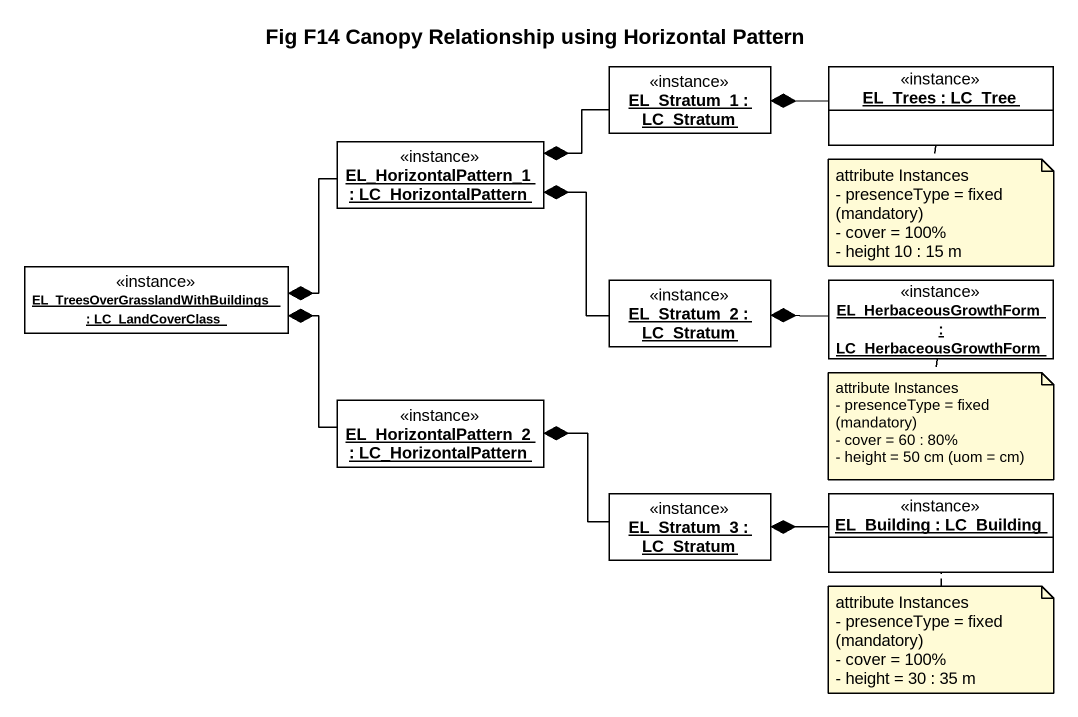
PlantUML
@startuml
title Fig F14 Canopy Relationship using Horizontal Pattern
hide circle
hide empty members
object "EL_Stratum_1 : LC_Stratum" as EL_Stratum_1 <<instance>> #FFFFFF
object "EL_Trees : LC_Tree" as EL_Trees <<instance>> #FFFFFF
object "EL_HorizontalPattern_1 : LC_HorizontalPattern" as EL_HorizontalPattern_1 <<instance>> #FFFFFF
object "EL_TreesOverGrasslandWithBuildings : LC_LandCoverClass" as EL_TreesOverGrasslandWithBui <<instance>> #FFFFFF
object "EL_Stratum_2 : LC_Stratum" as EL_Stratum_2 <<instance>> #FFFFFF
object "EL_HerbaceousGrowthForm : LC_HerbaceousGrowthForm" as EL_HerbaceousGrowthForm <<instance>> #FFFFFF
object "EL_HorizontalPattern_2 : LC_HorizontalPattern" as EL_HorizontalPattern_2 <<instance>> #FFFFFF
object "EL_Stratum_3 : LC_Stratum" as EL_Stratum_3 <<instance>> #FFFFFF
object "EL_Building : LC_Building" as EL_Building <<instance>> #FFFFFF
EL_Stratum_1 -left-* EL_HorizontalPattern_1
EL_Trees -left-* EL_Stratum_1
EL_HorizontalPattern_1 -left-* EL_TreesOverGrasslandWithBui
EL_Stratum_2 -left-* EL_HorizontalPattern_1
EL_HerbaceousGrowthForm -left-* EL_Stratum_2
EL_HorizontalPattern_2 -left-* EL_TreesOverGrasslandWithBui
EL_Stratum_3 -left-* EL_HorizontalPattern_2
EL_Building -left-* EL_Stratum_3
note bottom of EL_Trees
  attribute Instances
  - presenceType = fixed (mandatory)
  - cover = 100%
  - height 10 : 15 m
end note
note bottom of EL_HerbaceousGrowthForm
  attribute Instances
  - presenceType = fixed (mandatory)
  - cover = 60 : 80%
  - height = 50 cm (uom = cm)
end note
note bottom of EL_Building
  attribute Instances
  - presenceType = fixed (mandatory)
  - cover = 100%
  - height = 30 : 35 m
end note
@enduml
